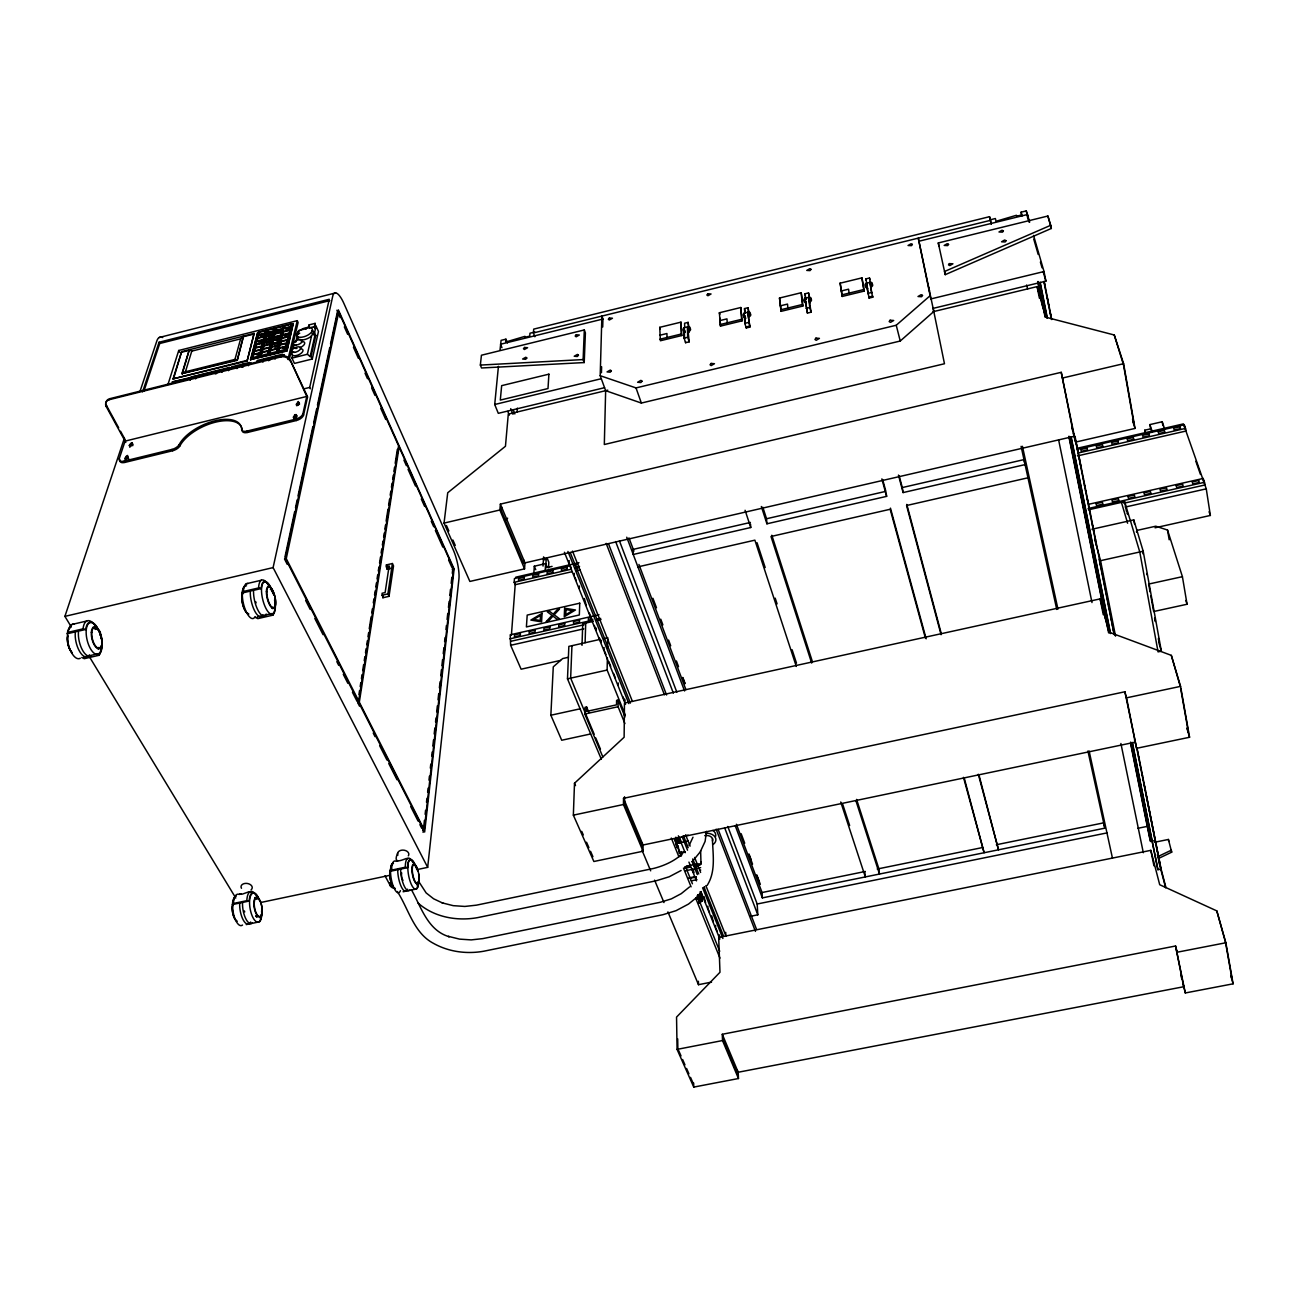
<?xml version="1.0" encoding="UTF-8"?>
<svg xmlns="http://www.w3.org/2000/svg" width="1298" height="1298" viewBox="0 0 1298 1298"><rect width="100%" height="100%" fill="white"/><g stroke="black" fill="none" stroke-linecap="round" stroke-linejoin="round"><path stroke-width="1.5" d="M642.104 842.71L642.104 846.442L624.484 804.419L624.549 796.761M624.809 699.233L624.792 701.423L622.943 696.799M1124.912 691.769L1136.577 748.313L1189.568 737.264L1180.58 686.366L1171.315 655.36L1108.979 632.158L1100.087 598.897L624.468 703.11L624.127 737.248L574.495 783.246L573.359 815.144L593.867 861.499L643.062 851.228L623.462 804.517L623.527 798.319L1124.912 691.769L1126.388 697.983M618.27 685.182L618.302 683.008M624.938 723.619L618.091 706.729L618.173 700.044L616.599 700.385L616.534 704.846L586.469 711.434L586.599 706.972L585.025 707.313L584.814 714.014L602.84 756.961M625.344 715.182L607.123 670.06L607.367 657.908M607.578 647.783L607.772 637.659L604.008 638.502M604.008 649.665L604.057 647.491M602.71 326.999L602.937 319.032L601.883 316.095L600.195 375.706L605.647 390.666L604.316 444.516L944.473 363.748L933.019 307.658M601.152 640.271L601.104 642.429L599.157 637.594M601.445 372.737L601.623 366.766M596.285 628.151L596.22 630.309L594.257 625.409M585.09 642.705L585.722 623.072M582.007 645.349L582.737 623.738L593.381 621.336M584.408 598.556L586.339 605.679M579.297 588.156L579.379 586.015M575.809 565.409L575.744 567.275L579.573 566.399M584.214 362.564L585.398 332.888L584.311 329.935L481.428 355.23L480.357 365.079L481.542 367.983L584.214 362.564L583.126 359.578L584.311 329.935M574.203 575.501L574.3 573.359M571.947 645.69L570.649 678.14L594.176 734.23M601.315 759.184L567.486 678.838L568.849 646.388L600.228 639.346M569.076 562.715L569.173 560.59M296.204 414.63L294.711 414.727L294.338 416.187A1.736 0.844 -24 0 0 293.575 417.761A1.736 0.844 -24 0 0 296.025 417.161A1.736 0.844 -24 0 0 295.944 415.798L296.204 414.63L296.853 415.993M590.59 733.97L561.71 740.249L550.855 715.23L553.273 666.847L562.618 658.589L568.378 657.291M548.519 567.745L548.827 562.229L546.977 557.751M545.192 571.055L545.614 563.624L534.305 566.22L533.835 573.651M545.841 565.425L546.263 558.091M543.035 566.074L543.586 556.907L544.803 559.892M523.775 560.006L523.516 563.592L501.32 510.649L501.628 507.112M607.756 390.163L508.281 414.143L505.457 446.269L447.729 492.753L444.046 523.094L469.876 581.439L524.554 568.865L524.976 562.878L500.379 504.111L1061.245 372.315L1075.604 442.099L1135.036 428.421L1123.614 363.683L1114.268 334.998L1045.701 317.183L1037.086 286.615L933.019 311.715M560.541 660.406L521.115 669.2L510.649 645.301L510.211 634.819L599.043 614.781M572.402 571.607L515.192 584.717L514.17 582.315L514.462 578.551L569.773 565.863M533.413 332.953L533.705 329.124L989.53 216.685L990.488 220.336L533.413 332.953L534.873 336.75M511.396 635.274L515.306 583.208M517.075 412.034L517.383 408.14M704.262 889.957L704.522 886.875M524.554 568.865L499.86 510L500.379 504.111M499.99 350.265L501.093 340.352L505.928 339.167L505.652 342.039L524.976 336.344L524.895 337.302L529.746 336.117L529.973 333.229L534.825 332.045M604.56 387.68L498.302 413.332L494.716 404.505L498.432 366.328M427.675 867.356L458.908 579.2A21.498 5.63 76.8 0 0 453.262 549.881L343.954 303.554A23.802 6.668 74.6 0 0 332.661 296.479L273.099 567.599L427.675 867.356L417.859 869.417M677.848 841.98L677.069 838.2L677.686 840.033M423.099 832.375L424.446 820.32M425.127 814.3L425.582 810.276M426.49 802.245L426.945 798.238M427.626 792.202L428.08 788.194M428.973 780.163L429.427 776.139M430.336 768.108L430.79 764.084M431.699 756.053L432.153 752.045M432.818 746.009L433.5 739.99M434.181 733.97L434.862 727.935M435.544 721.915L435.998 717.908M436.68 711.872L437.361 705.852M438.026 699.833L438.708 693.797M439.389 687.778L440.071 681.758M440.752 675.723L441.434 669.703M441.888 665.679L442.553 659.66M443.235 653.64L443.916 647.605M444.597 641.585L445.052 637.561M445.96 629.53L446.415 625.522M447.08 619.487L447.761 613.467M448.443 607.448L449.124 601.412M449.806 595.393L450.487 589.373M451.169 583.354L451.834 577.318M452.288 573.31L452.742 569.287L454.105 568.978L338.372 309.898L285.3 558.367L424.657 832.034L454.105 568.978M424.219 829.73L453.521 568.8L399.103 447.015L359.319 702.186L424.219 829.73L422.661 830.055M407.799 858.676A7.642 1.071 -9.3 0 0 406.193 858.53C399.914 860.931 392.564 864.16 398.097 852.153A5.63 3.878 4.7 0 1 402.688 850.109L404.165 850.206A5.63 3.878 4.7 0 1 408.756 854.895L408.318 855.853M706.501 831.337L705.106 841.396L700.239 851.861L692.24 861.694M389.092 566.204L385.117 592.569L382.05 593.267L382.894 597.745L389.027 596.334L387.875 593.916L392.402 563.51L386.382 564.922L387.21 569.303L390.211 568.605L389.092 566.204L386.074 566.901M389.027 596.334L393.537 565.912L392.402 563.51M382.894 597.745L383.202 595.685M387.21 569.303L386.382 564.922M130.076 444.516L130.806 445.831L132.055 442.699L129.021 445.539L131.082 445.814M132.347 445.441C133.889 442.732 130.173 444.354 132.802 445.652M359.497 706.144L357.68 702.543L358.297 698.551M358.929 694.576L359.546 690.585M360.179 686.593L360.795 682.602M361.428 678.627L362.045 674.636M362.677 670.644L363.618 664.657M364.235 660.682L364.868 656.691M365.484 652.699L366.117 648.708M366.734 644.733L367.366 640.741M367.983 636.75L368.616 632.759M369.232 628.784L371.114 616.81M371.731 612.834L372.364 608.843M373.305 602.856L373.921 598.865M374.554 594.89L375.171 590.898M375.803 586.907L376.42 582.916M377.053 578.94L377.686 574.949M378.302 570.958L378.935 566.966M379.551 562.991L380.492 557.004M381.109 553.013L381.742 549.022M382.375 545.046L382.991 541.055M383.624 537.064L384.24 533.072M384.873 529.097L385.49 525.106M386.123 521.115L387.988 509.157M388.621 505.165L389.562 499.178M390.179 495.203L390.812 491.212M391.428 487.221L392.061 483.229M392.677 479.254L393.31 475.263M393.927 471.271L394.56 467.28M395.176 463.305L397.366 449.335M352.456 692.305L357.047 701.309L358.686 700.936L398.567 445.831L338.778 312.023L337.302 312.396L330.536 343.954M284.943 557.053L294.662 511.672M295.506 507.729L297.193 499.827M298.037 495.885L312.818 426.831M313.662 422.872L316.615 409.065M317.458 405.122L329.692 347.896M358.686 700.936L286.258 558.611L338.778 312.023M119.238 458.665A6.928 3.277 -26 0 0 124.202 461.098L171.985 449.416A6.928 3.31 -25.5 0 0 179.108 444.727L180.292 442.667A34.689 16.777 -25.1 0 1 214.851 420.828A34.689 16.777 -25.1 0 1 241.428 427.691L242.223 430.79A6.912 3.375 -24.6 0 0 247.658 432.429L296.269 420.552A6.912 3.407 -24 0 0 303.57 415.084L302.921 413.721L306.766 396.442L125.079 441.125L119.238 458.665L119.968 459.995A6.928 3.277 -26 0 0 124.916 462.413L172.683 450.747A6.912 3.31 -25.5 0 0 179.822 446.058L181.006 443.997A34.673 16.793 -25.1 0 1 215.533 422.158A34.673 16.793 -25.1 0 1 242.109 429.038M303.57 415.084L307.61 396.847L290.2 359.935A7.009 5.663 15.1 0 0 281.147 355.977L109.892 398.664A7.042 5.419 18.3 0 0 105.933 402.721M310.336 388.767L309.703 387.421L329.238 299.286L159.054 342.25L142.602 391.834M292.618 355.263L291.936 358.118L294.435 363.424L312.299 358.994L318.464 331.477L316.063 326.187L310.206 327.664M312.299 358.994L311.066 356.333L315.771 335.436L314.57 332.791L316.063 326.187M298.816 403.078L298.41 401.553L297.226 403.467A1.72 0.844 -23.8 0 0 296.479 405.008A1.72 0.844 -23.8 0 0 298.913 404.424A1.72 0.844 -23.8 0 0 298.816 403.078L299.465 404.424M291.936 358.118L307.366 354.273L310.141 356.561L314.862 335.663L312.12 333.391L314.57 332.791M307.366 354.273L311.536 336.02M309.119 324.873L309.281 328.086L309.119 324.873L315.138 323.364L314.23 327.323L316.339 326.788M314.83 328.637L315.138 323.364M293.997 418.589A1.736 0.86 -24 0 1 294.987 417.55L296.609 415.571M296.885 405.836A1.72 0.844 -23.8 0 1 297.875 404.814L299.059 402.899M307.399 397.805L290.2 359.935M295.733 342.201L298.491 330.601L306.296 328.637M287.929 359.497L297.274 320.671L178.735 350.476L167.961 384.533M289.276 359.416L298.118 322.504L297.274 320.671M285.641 346.777L285.592 350.866L285.641 346.777L278.421 348.578L278.356 352.667M282.786 348.432L286.404 347.539L286.452 343.467L279.248 345.268L279.184 349.34L279.248 345.268M287.264 340.157L287.215 344.23L287.264 340.157L280.06 341.958L279.995 346.031M288.059 336.88L288.01 340.936L288.059 336.88L280.887 338.681L280.822 342.721M288.854 333.618L288.805 337.642L288.854 333.618L281.698 335.403L281.634 339.443M289.649 330.357L289.6 334.381L289.649 330.357L282.51 332.158L282.445 336.182M290.444 327.128L290.395 331.136L290.444 327.128L283.305 328.913L283.256 332.921M290.574 326.577L291.239 323.9L284.116 325.684L283.451 328.378L290.574 326.577L291.19 327.891L285.836 329.238M286.404 347.539L286.452 343.467M291.19 327.891L291.239 323.9M293.153 323.786L286.907 351.06L293.153 323.786L257.637 332.71L250.498 359.546L285.008 351.531M125.792 442.423L106.225 406.566A7.058 5.435 18.2 0 1 109.551 399.622L280.92 356.918L281.147 355.977M275.079 359.075L275.89 355.863L270.373 357.226L269.562 360.455M274.965 347.28L278.567 346.388L278.616 342.315L271.428 344.116L271.363 348.188L271.428 344.116M273.992 344.441L279.378 343.094L279.443 339.038L272.272 340.839L272.191 344.879M276.62 340.709L280.206 339.8L280.254 335.76L273.099 337.561L273.034 341.601M281.017 336.539L281.082 332.515L273.927 334.3L273.245 337.026L273.862 338.324L281.017 336.539L281.082 332.515M282.639 330.033L282.688 326.041L275.582 327.826L274.9 330.519L275.517 331.834L282.639 330.033L282.688 326.041M276.977 348.935L276.896 353.024L276.977 348.935L269.757 350.736L269.676 354.841M277.804 345.625L277.74 349.697L277.804 345.625L270.601 347.426L270.519 351.498M278.567 346.388L278.616 342.315M279.378 343.094L279.443 339.038M280.206 339.8L280.254 335.76M281.877 329.27L281.828 333.278L281.877 329.27L274.754 331.055L274.689 335.062M266.236 343.305L271.607 341.958L271.671 337.918L264.532 339.719L264.435 343.743M272.434 338.681L272.499 334.657L265.376 336.458L264.662 339.167L265.295 340.482L272.434 338.681L272.499 334.657M267.923 336.766L273.261 335.436L273.326 331.412L266.22 333.213L266.139 337.22L266.22 333.213M274.089 332.191L274.154 328.183L267.063 329.968L266.35 332.661L266.982 333.975L274.089 332.191L274.154 328.183M273.862 338.324L273.927 334.3M268.459 360.73L269.27 357.502L263.77 358.881L262.926 362.11M268.313 351.109L268.232 355.198L268.313 351.109L261.093 352.91L261.012 356.999L261.093 352.91M269.157 347.783L269.075 351.855L269.157 347.783L261.953 349.584L261.872 353.656M270 344.489L269.919 348.545L270 344.489L262.813 346.274L262.731 350.346M270.844 341.196L270.763 345.252L270.844 341.196L263.672 342.98L263.591 347.037L263.672 342.98M271.607 341.958L271.671 337.918M273.261 335.436L273.326 331.412M698.989 902.937L698.989 901.153M256.826 354.922L260.427 354.029L260.525 349.941L253.337 351.742L253.24 355.814M258.513 342.169L263.867 340.839L264.565 338.113L263.948 336.815L256.826 338.6L256.095 341.309L263.234 339.524L263.948 336.815M260.233 335.663L265.555 334.332L265.636 330.325L258.545 332.11L258.448 336.117M259.649 353.267L259.568 357.356L259.649 353.267L252.445 355.068L252.347 359.157M260.427 354.029L260.525 349.941M261.385 346.631L261.287 350.703L261.385 346.631L254.213 348.432L254.116 352.504M262.245 343.353L262.147 347.393L262.245 343.353L255.089 345.138L254.992 349.194M263.088 340.076L263.007 344.1L263.088 340.076L255.949 341.861L255.868 345.901M264.711 337.577L264.792 333.57L257.685 335.355L257.588 339.362M265.555 334.332L265.636 330.325M248.356 365.744L249.216 362.499L244.04 363.797L243.164 367.026M250.757 360.065L257.637 332.71M247.123 360.974L254.116 333.44L181.623 351.661L173.056 378.87L247.123 360.974L254.116 333.44M242.126 367.285L243.002 364.057L237.81 365.355L236.934 368.583M243.505 336.101L237.242 360.341L181.947 373.548L189.313 349.73L191.78 351.125L240.633 338.859L243.505 336.101L237.242 360.341M234.954 359.416L236.982 359.806L181.947 373.548L185.419 371.78L234.954 359.416L240.633 338.859M228.497 370.693L229.405 367.448L223.937 368.81M221.926 372.331L222.834 369.086L217.366 370.449L216.442 373.694M215.338 373.97L216.263 370.725L210.795 372.088L211.46 373.386M195.641 378.87L196.615 375.625L191.163 376.988L190.173 380.233M100.108 634.949L100.449 633.813A6.36 4.543 13.8 0 0 97.772 629.335M185.419 371.78L191.78 351.125M182.207 374.067L189.313 349.73M173.332 379.389L181.623 351.661M125.841 457.415L127.61 455.436L127.399 457.042A1.736 0.827 -26 0 1 127.334 458.421A1.736 0.827 -26 0 1 124.933 459.005A1.736 0.827 -26 0 1 125.841 457.415L126.555 458.746A1.736 0.827 -26 0 0 125.549 460.222M126.555 458.746L127.918 456.782M143.916 391.217L159.719 343.516L159.054 342.25M71.195 626.739L64.9 616.372L124.3 438.448M140.265 390.617L156.863 340.871A23.51 8.518 73.6 0 1 162.672 337.545M106.225 406.566L106.566 405.625A7.042 5.419 18.3 0 1 106.014 404.165M109.551 399.622L109.892 398.664M700.417 902.467L699.233 901.818L700.417 902.467L701.829 898.476L700.109 891.726M699.444 902.678L700.612 899.384M700.044 894.046L700.871 898.102L699.963 894.16M700.222 896.723L700.677 895.425M698.957 894.582L699.995 897.178M396.734 860.59L396.766 860.525A7.642 1.071 -9.3 0 0 397.788 860.98M707.118 885.463C716.172 871.412 712.732 854.262 712.456 838.638M699.233 901.818L698.551 894.857M689.108 845.452L693.002 837.194M81.774 657.502L84.289 658.686L98.989 655.295L100.141 653.251A16.906 7.334 76.3 0 0 101.974 643.678M255.317 617.41L257.831 618.627L272.888 615.155L274.138 613.062A17.117 5.987 76.5 0 0 274.689 599.303M101.504 639.476A16.906 7.334 76.3 0 0 93.132 622.878A16.906 7.334 76.3 0 0 85.798 629.433L67.285 633.749L68.226 632.304A18.756 8.275 76.3 0 1 74.246 624.111M273.7 594.987A17.117 5.987 76.5 0 0 266.171 581.715A17.117 5.987 76.5 0 0 261.287 588.546L242.288 592.975L243.391 591.482A18.983 6.782 76.5 0 1 248.048 583.532M259.113 899.303A15.219 5.825 80.1 0 0 249.184 901.039L232.439 904.576L233.413 903.489A16.89 6.571 80.1 0 1 239.367 894.484M416.869 869.838A15.398 4.738 79.4 0 0 410.914 859.422A15.398 4.738 79.4 0 0 407.637 867.632L390.503 871.25L391.607 870.114A17.069 5.387 79.4 0 1 396.15 861.337M605.647 390.666L641.358 403.061L900.244 341.017L933.797 311.52L918.27 238.118L930.796 298.946L1044.014 271.542L1045.912 281.147L933.051 308.389M600.195 375.706L636.02 387.924L896.237 325.246L930.033 295.782M699.07 901.299L699.233 902.142L702.121 900.974L700.693 892.489M504.533 520.741L507.648 518.162M699.119 895.442L688.524 904.057L676.047 910.677L662.954 914.701L483.846 951.207C466.777 954.273 448.735 951.905 433.532 943.386C413.721 933.019 408.659 909.022 397.334 891.515M689.611 886.875L681.207 893.673L671.358 898.881L660.39 902.256L482.807 938.616L471.174 939.898L459.524 939.119L448.41 936.361L449.27 936.75C427.659 930.536 421.201 906.994 411.352 889.633M305.89 329.011L308.681 326.772M682.764 853.208C675.057 861.093 663.424 865.977 653.592 868.443L476.447 905.16L464.846 906.442L453.213 905.663L442.115 902.856L442.959 903.197L433.629 898.8L426.15 892.927L419.076 882.04M681.109 870.487L669.2 876.767L656.139 880.79L477.469 917.654C456.831 921.353 433.954 917.183 417.988 902.97M1158.66 856.226L1171.299 850.206L1171.672 852.186L1159.049 858.205M1050.715 225.284L944.506 271.509L945.236 274.657L1051.331 228.464L1050.715 225.284L1047.892 216.02L938.276 242.953L945.236 274.657M697.675 899.254L697.594 896.577M159.216 337.496L335.63 292.91M159.719 343.516L329.822 300.601M181.882 352.18L189.573 350.233M243.764 336.62L254.376 333.959M257.831 334.803L264.938 333.018M266.35 332.661L273.472 330.876M274.9 330.519L282.023 328.735M256.972 338.048L264.094 336.263M265.506 335.906L272.645 334.121M274.073 333.764L281.212 331.964M282.639 331.607L289.779 329.822M264.662 339.167L271.817 337.383M273.245 337.026L280.4 335.225M281.828 334.868L289 333.067M284.23 335.728L287.815 334.835M255.235 344.587L262.391 342.802M263.818 342.445L270.974 340.644M272.418 340.287L279.573 338.486M281.017 338.129L288.188 336.328M296.755 333.959L299.724 333.213L296.593 334.657M254.359 347.88L261.531 346.095M262.959 345.722L270.13 343.938M271.574 343.581L278.762 341.78M280.206 341.423L287.393 339.622M314.862 335.663L315.771 335.436M253.483 351.19L260.671 349.389M262.099 349.032L269.303 347.231M270.73 346.874L277.934 345.073M279.378 344.716L286.582 342.915M252.591 354.5L259.795 352.715M261.239 352.342L268.443 350.541M269.887 350.184L277.107 348.383M278.551 348.026L285.787 346.225M251.715 357.842L258.935 356.041M260.379 355.684L267.599 353.883M269.043 353.51L276.279 351.709M277.723 351.352L284.976 349.535M173.056 378.87L246.863 360.455M250.498 359.546L286.663 350.525M197.702 375.349L203.153 373.986L203.818 375.3M191.536 377.75L172.066 382.018L251.066 362.921M310.141 356.561L311.066 356.333M303.813 388.881L309.703 387.421M1021.883 216.166L1021.088 212.191L1026.28 210.909L1029.687 222.12M602.937 319.032L500.574 344.23L501.953 347.702M919 241.217L1027.481 214.511L1028.99 222.039M659.725 327.339L680.979 322.147L681.791 335.533L660.39 340.757L659.725 327.339L660.228 328.848M719.368 312.753L740.785 307.512L742.083 320.849L720.487 326.106L719.368 312.753L719.855 314.262M779.514 298.037L801.109 292.748L801.547 294.289L802.878 306.036L781.104 311.342L779.514 298.037L781.104 311.342M840.147 283.191L861.937 277.869L864.176 291.093L842.224 296.447L840.147 283.191L842.224 296.447M688.135 322.375L688.767 328.102L688.135 322.375L684.581 323.234L684.695 327.453A3.699 1.931 -18.3 0 0 684.809 330.893L683.803 327.859L687.388 326.982L688.865 331.542L688.897 332.531L687.908 329.497L689.206 341.828L685.604 342.704L684.095 338.129L683.803 327.859M745.052 316.193A3.716 1.947 -17.4 0 1 744.809 312.769L744.517 308.583L748.086 307.707L748.865 313.418L748.086 307.707M805.928 302.353L806.366 303.894L805.815 301.363A3.748 1.947 -16.4 0 1 805.425 297.972L804.938 293.802L808.557 292.926L809.319 297.242M866.723 283.224L865.88 278.908L869.514 278.015L869.92 279.573M241.558 429.46A6.912 3.359 -24.6 0 0 246.993 431.082L295.62 419.189A6.912 3.407 -24 0 0 302.921 413.721M747.729 312.25L744.111 313.126L744.841 323.348L746.253 327.956L749.887 327.064L747.729 312.25L749.887 327.064M810.893 299.027A3.748 1.947 -16.4 0 1 809.887 302.028L810.001 303.002L808.573 297.388L804.938 298.28L807.421 313.078L811.088 312.185L809.125 299.919M869.108 298.086L868.946 297.096L872.629 296.187L872.791 297.177L869.108 298.086L866.269 283.305L869.936 282.396L871.818 293.056M659.822 335.257L666.945 333.521L667.01 337.512M719.79 320.622L726.961 318.87L727.205 322.829M780.276 305.857L787.497 304.089L787.902 308.032M841.25 290.963L848.551 289.194L849.119 293.105M659.871 339.249L681.288 334.024L680.979 322.147M720.017 324.581L741.612 319.324L740.785 307.512M780.65 309.8L802.44 304.478L801.109 292.748M841.802 294.889L863.77 289.535L861.937 277.869M684.095 338.129L687.697 337.253L687.388 326.982M744.841 323.348L748.475 322.456M806.107 308.421L809.774 307.529L808.573 297.388M867.891 293.38L871.575 292.488L869.936 282.396M749.806 326.074L746.188 326.95L746.253 327.956M494.716 404.505L601.282 378.708M286.258 558.611L284.522 559.016L287.28 564.419M444.046 523.094L499.86 510M1062.835 377.945L1123.614 363.683M64.9 616.372L273.099 567.599M72.104 624.435L86.836 620.996M246.279 583.759L261.401 580.222M68.226 632.304L83.04 628.849A18.772 8.145 76.3 0 1 97.22 629.4M243.391 591.482L258.594 587.945A19.016 6.652 76.5 0 1 269.108 586.485M452.158 569.108L453.521 568.8M83.607 657.08L100.141 653.251M257.199 616.972L272.256 613.5M381.742 595.328L387.875 593.916M524.976 562.878L1073.998 436.355L1075.604 442.099M1150.563 428.421L1149.898 424.592L1162.213 421.753L1164.614 428.859M546.426 567.697L552.088 566.399M1145.388 433.824L1144.755 430.206L1150.904 428.794L1152.072 432.348M750.406 522.445L633.262 549.346L633.229 554.473L750.747 527.523L750.52 524.132M886.128 493.013L886.631 496.355L766.923 523.808L766.534 518.746L885.869 491.342L882.672 479.595M903.116 492.575L902.305 487.561L1023.895 459.638L1025.095 464.603L903.116 492.575L898.443 475.068M515.76 577.188L578.957 562.683M1076.74 448.394L1183.419 423.894L1206.264 488.843L1210.369 515.452L1155.058 527.799M573.732 564.955L577.691 564.046M1077.567 449.303L1184.247 424.819L1185.512 428.405L1185.934 431.05L1077.437 455.906M514.17 582.315L571.428 569.189M575.387 568.281L579.33 567.388M1078.881 452.84L1185.512 428.405M576.344 570.698L580.287 569.79M637.902 566.885L754.884 540.163L796.307 666.442M1027.984 477.794L906.572 505.522L941.066 634.706M1088.633 504.289L1203.149 478.459L1204.495 482.288L1204.901 484.981L1123.841 503.235M591.401 617.491L588.432 618.156L588.367 620.168L592.829 619.162M509.903 638.843L592.78 620.168M596.723 619.276L600.666 618.383M1088.065 508.54L1204.495 482.288M597.194 620.476L601.023 619.617M1088.47 509.806L1124.652 501.661L1130.315 520.612M510.958 641.261L584.1 624.776M510.649 645.301L583.776 628.849M1125.236 507.064L1206.264 488.843M1091.943 529.243L1133.771 519.881L1143.197 551.228L1161.353 651.158L1158.059 651.872L1139.774 551.975L1130.412 520.628M357.68 702.543L359.319 702.186M1136.74 530.46L1155.772 526.209L1167.519 530.038L1182.413 576.669L1187.053 604.251L1153.662 611.52L1150.807 595.831M567.486 678.838L607.123 670.06M1094.977 540.341L1100.542 560.671L1143.197 551.228M550.855 715.23L579.995 708.838M1182.413 576.669L1148.665 584.068L1150.093 591.904M584.814 714.014L618.091 706.729M676.193 840.877L676.907 842.175M573.359 815.144L623.462 804.517M1180.58 686.366L1126.534 697.837L1136.577 748.313M233.413 903.489L246.815 900.666A16.906 6.474 80.1 0 1 256.241 895.49M391.607 870.114L405.317 867.226A17.085 5.273 79.4 0 1 412.861 862.424M260.655 902.516L390.341 875.209M246.263 924.582L259.551 921.807L260.638 920.087A15.219 5.825 80.1 0 0 261.677 910.498M403.11 891.758L416.707 888.919L417.875 887.167A15.398 4.738 79.4 0 0 418.54 881.326M682.521 836.301L688.118 835.133M643.062 851.228L643.062 844.998L1134.955 742.213M675.755 837.242L676.875 842.759L677.881 842.921M688.135 840.909L676.988 843.229M676.047 838.184L677.28 846.247L678.367 846.247M676.501 847.513L677.41 847.318M684.841 851.829L679.243 852.997L678.189 846.069M679.422 853.175L685.036 852.007M686.334 866.155L697.61 863.819M684.663 866.918L690.309 865.75M695.939 864.582L699.687 863.819M684.727 867.875L690.341 866.723M695.939 865.555L699.687 864.793M684.938 868.248L690.552 867.096M694.284 866.318L699.898 865.166M685.636 870.731L700.644 867.632M699.8 870.277L700.725 870.098M688.621 877.967L694.284 876.799M690.731 878.146L696.409 876.977M691.299 880.823L696.977 879.655M699.898 893.397L700.855 893.202M697.188 895.977L698.032 895.052M701.829 898.476L702.753 898.281L701.034 891.531M701.975 901.25L701.017 901.461L701.18 900.195M736.42 824.262L762.056 892.521L865.312 871.461M877.221 869.027L982.456 847.562M996.361 844.738L1103.592 822.867L1104.841 828.156L762.364 897.891L735.252 825.755M727.772 826.469L757.188 904.008L1107.291 832.845M1137.94 828.27L1147.821 826.274M750.812 916.242L757.805 914.83L757.188 904.008M1130.672 743.9L1149.444 837.129L1150.547 841.412L1153.695 840.78M1154.506 842.272L1168.411 839.465L1171.672 852.186M1225.847 942.754L1216.81 910.904L1159.714 884.733L1150.823 850.352L718.686 937.432L719.984 972.267L676.55 1017.097L677.069 1049.384L693.749 1087.091L738.465 1078.524L738.189 1072.245L722.288 1034.279L1175.566 945.999L1177.189 952.213L1225.847 942.754L1233.1 983.819L1185.301 992.97L1183.289 984.744M1132.116 742.391L1157.897 869.709L1161.093 869.076L1137.016 747.956M667.918 911.894L698.486 984.695L711.547 982.099M677.069 1049.384L722.515 1040.558L738.465 1078.524M738.189 1072.245L1183.695 986.74L1175.566 945.999M480.357 365.079L583.126 359.578M246.815 900.666L249.184 901.039M405.317 867.226L407.637 867.632M83.04 628.849L85.798 629.433M258.594 587.945L261.287 588.546M131.633 444.127L129.8 447.291M251.179 892.164L251.049 892.018A7.658 1.022 -8.8 0 0 248.859 891.807L242.353 894.127L239.643 893.77A7.658 1.022 -8.8 0 0 240.957 894.144M89.01 656.107L235.765 898.021M1143.067 553.938L1142.97 552.705M1146.832 574.673L1146.751 573.505M124.202 461.098L124.916 462.413M127.399 457.042L128.129 458.356A1.736 0.827 -26 0 1 128.632 459.021M126.231 456.231L126.944 457.561M106.566 405.625L118.67 427.805M120.536 431.228L125.192 439.762M132.023 442.959L132.737 444.273M130.465 443.348L131.179 444.662M385.003 875.809L390.601 886.258M171.985 449.416L172.683 450.747M179.108 444.727L179.822 446.058M178.735 350.476L179.659 352.277M305.63 600.439L310.222 609.443M314.814 618.448L323.072 634.673M336.847 661.688L338.681 665.29M343.272 674.295L347.864 683.3M373.24 733.078L375.057 736.664M379.633 745.652L386.966 760.011M388.8 763.613L397.026 779.774M410.768 806.707L418.086 821.082M419.919 824.668L421.736 828.27M196.615 375.625L197.264 376.923M204.906 375.025L204.24 373.727L209.708 372.364L210.373 373.662M246.993 431.082L247.658 432.429M216.263 370.725L216.928 372.023M232.245 368.21L231.596 366.896L236.771 365.614L237.42 366.912M229.405 367.448L230.054 368.762M237.81 365.355L238.459 366.669M244.04 363.797L244.673 365.111M243.002 364.057L243.635 365.371M249.216 362.499L249.865 363.813M253.337 351.742L253.97 353.056M257.799 361.85L257.166 360.519L262.667 359.157L263.299 360.471M256.858 361.477L284.392 354.614M252.445 355.068L253.094 356.366M255.089 345.138L255.722 346.452M254.213 348.432L254.846 349.746M294.597 415.019L295.246 416.382M294.338 416.187L294.987 417.55M256.826 338.6L257.442 339.898M261.953 349.584L262.585 350.898M295.62 419.189L296.269 420.552M255.949 341.861L256.582 343.159M263.77 358.881L264.403 360.195M264.532 339.719L265.149 341.017M269.757 350.736L270.373 352.05M263.234 339.524L263.867 340.839M258.545 332.11L259.162 333.408M269.27 357.502L269.903 358.832M262.813 346.274L263.445 347.588M295.944 415.798L296.593 417.161M277.61 356.901L276.993 355.587L282.51 354.208L283.126 355.522M275.89 355.863L276.523 357.177M264.792 333.57L265.409 334.868M297.485 402.315L298.134 403.678M270.601 347.426L271.217 348.74M297.226 403.467L297.875 404.814M278.421 348.578L279.038 349.892M267.063 329.968L267.68 331.282M272.272 340.839L272.888 342.153M280.887 338.681L281.504 339.995M275.582 327.826L276.198 329.14M274.754 331.055L275.371 332.369M280.06 341.958L280.676 343.272M282.51 332.158L283.126 333.456M281.698 335.403L282.315 336.717M284.116 325.684L284.733 326.999M336.896 310.254L340.206 317.669M344.343 326.918L347.653 334.316M353.445 347.264L358.41 358.362M365.03 373.175L367.512 378.724M371.65 387.972L374.96 395.371M380.752 408.318L385.717 419.416M403.921 460.125L406.404 465.674M408.059 469.373L415.506 486.036M421.298 498.984L424.608 506.382M431.228 521.179L433.71 526.728M435.365 530.428L442.813 547.091M448.605 560.038L451.915 567.437M446.447 525.512L448.848 530.947M452.856 539.984L455.257 545.42M581.699 831.337L583.305 834.955M586.518 842.207L588.919 847.659M590.525 851.277L592.926 856.712M678.659 1050.569L681.028 1055.923M682.602 1059.509L684.971 1064.863M686.561 1068.432L688.93 1073.787M690.504 1077.356L692.872 1082.71M574.495 783.246L575.517 785.598M595.75 737.962L600.455 749.173M642.039 850.287L650.671 870.828M654.581 880.158L663.992 902.564M586.599 706.972L588.935 712.57M623.527 798.319L643.062 844.998M534.305 566.22L535.766 569.708M545.614 563.624L547.058 567.112M618.173 700.044L625.003 716.918M674.246 838.784L681.077 855.658M685.62 866.918L692.434 883.792M697.74 896.918L719.725 951.288M671.309 838.054L678.919 856.826M683.478 868.086L691.088 886.842M695.647 898.102L719.968 958.135M569.757 564.419L571.136 567.843M574.884 577.188L576.247 580.579M589.324 613.11L591.304 618.043M604.641 651.255L605.923 654.452M608.811 661.607L610.709 666.361M613.565 673.451L615.447 678.156M679.892 838.573L681.547 842.694M692.126 869.027L693.732 873.035L693.667 870.812M705.609 902.597L703.97 896.48M708.465 909.703L709.503 912.283M713.365 921.888L711.742 915.836M716.172 928.881L717.177 931.412M507.794 411.417L509.303 415.182M564.403 552.267L625.522 704.376M678.351 835.815L685.149 852.721M688.93 862.115L696.474 880.888M701.001 892.148L719.871 939.103M677.491 841.85L676.972 840.179M513.343 410.2L514.852 413.965M570.39 552.899L630.422 703.094M683.705 836.399L688.2 847.675M692.71 858.935L698.713 873.96M703.97 887.102L723.473 935.907M510.731 408.659L513.002 414.289M567.924 551.439L628.849 703.63M682.277 837.032L687.534 850.19M692.045 861.45L697.318 874.609M702.591 887.767L722.905 938.486M572.499 551.098L632.434 701.439M685.62 834.874L690.114 846.15M694.608 857.426L700.612 872.451M705.852 885.609L726.085 936.345M505.928 339.167L507.404 342.932M606.166 543.375L664.414 694.787M716.123 829.179L755.436 931.38M608.486 543.716L666.572 694.998M718.102 829.276L756.588 929.498M615.641 541.574L673.37 693.148M724.609 827.67L757.805 914.83M619.454 540.909L676.842 692.207M652.91 598.281L656.48 607.772M660.747 619.162L662.872 624.857M668.567 640.044L670.709 645.755M676.404 660.942L678.529 666.637M682.797 678.027L684.938 683.721M741.158 833.722L744.711 843.213M748.978 854.603L752.548 864.095M756.815 875.501L758.941 881.196M628.962 537.891L633.943 551.163M638.924 564.452L685.896 689.611M626.756 537.226L684.565 690.99M682.797 677.41L684.922 683.105M748.946 853.97L751.088 859.665M756.766 874.852L760.336 884.344M636.02 387.924L641.358 403.061M1195.847 461.293L1200.455 474.419M1209.055 511.72L1210.369 515.452M1149.898 424.592L1152.251 431.682M681.288 334.024L681.791 335.533M745.084 510.276L750.747 527.523M840.747 801.986L865.328 876.929L864.728 871.591M687.697 337.253L689.206 341.828M684.825 331.882L684.338 330.373L684.565 338.648M757.042 542.726L765.187 567.567M775.198 598.151L777.08 603.894M792.105 649.763L796.485 663.148M842.726 804.371L849.638 825.496M1144.755 430.206L1145.923 433.759M762.835 507.226L766.534 518.746M771.823 535.247L812.418 661.704M856.599 799.406L878.843 868.703L879.476 874.041L855.966 800.866M761.358 506.512L766.923 523.808M811.672 663.067L770.996 536.496L890.168 509.27L925.409 638.129M1132.521 419.124L1133.754 422.97L1123.468 364.738L1114.268 334.998M1132.7 421.104L1135.036 428.421M1185.869 600.503L1187.053 604.251M699.557 897.794L699.216 894.273L700.06 897.599M677.394 841.542L676.907 839.676M681.061 856.08L680.525 854.749L680.363 856.258M741.612 319.324L742.083 320.849M1051.331 228.464L1047.892 216.02M744.517 308.583L745.182 312.899M1180.32 686.545L1171.315 655.36M1121.44 502.375L1127.621 523.24M1187.281 728.486L1188.416 732.332L1180.677 688.54M1186.859 728.081L1189.568 737.264M1158.595 641.764L1161.353 651.158M1033.549 235.425L1044.014 271.542M1033.776 239.173L1038.189 254.44M1040.396 262.066L1042.051 267.794M1043.154 271.607L1045.912 281.147M1044.095 282.201L1044.663 284.132M1047.178 297.696L1047.746 299.643M1048.411 303.846L1048.962 305.809M1050.228 313.013L1050.796 314.992M1021.088 212.191L1021.867 214.916L1016.675 216.198L1016.415 215.29L996.085 221.277L995.355 218.535L990.196 219.8L991.153 223.451M802.44 304.478L802.878 306.036M804.938 293.802L805.377 295.344M805.425 297.972L805.863 299.514A3.748 1.947 -16.4 0 0 806.253 302.905M1061.894 375.576L1062.851 378.967M1231.007 975.625L1232.045 979.309L1225.523 942.364L1216.81 910.904M1230.991 976.307L1233.1 983.819M808.557 292.926L809.481 298.621M809.774 307.529L811.088 312.185M1071.759 427.415L1072.846 431.277M1073.381 433.224L1074.338 436.663M1076.302 443.997L1076.869 446.041M1077.405 449.53L1077.973 451.59M1079.044 457.805L1079.611 459.865M1080.131 463.305L1080.715 465.365M1081.769 471.482L1082.337 473.559M1082.857 476.918L1083.424 478.994M1084.463 485.03L1085.031 487.107M1085.534 490.417L1086.101 492.494M1087.14 498.432L1087.708 500.525M1089.768 511.72L1090.352 513.797M1026.588 285.041L1027.643 288.902M1092.397 524.863L1092.965 526.956M1093.435 530.087L1094.003 532.18M1094.977 537.875L1095.561 539.968M881.861 478.897L886.631 496.355M963.489 777.356L984.111 852.737L964.187 777.875M1100.087 563.527L1100.655 565.636M890.46 508.135L926.172 638.811M1108.541 606.02L1109.125 608.145M1110.974 618.254L1111.559 620.379M1112.418 625.539L1113.003 627.664M1113.392 630.374L1113.96 632.499M899.19 475.912L902.305 487.561M906.799 504.403L941.228 633.456M978.935 774.792L998.503 849.817L978.319 774.257M1134.468 739.73L1135.442 743.397M1137.616 752.11L1138.2 754.3M1138.492 756.491L1139.06 758.665M1139.79 763.013L1140.358 765.187M1140.65 767.329L1141.218 769.519M1141.932 773.803L1142.516 775.977M1142.792 778.086L1143.36 780.276M1144.057 784.495L1144.641 786.685M1144.901 788.746L1145.485 790.936M1146.166 795.09L1146.751 797.28M1147.01 799.308L1147.594 801.499M1148.259 805.604L1148.844 807.794M1149.087 809.774L1149.671 811.98M1150.336 816.02L1150.92 818.211M1151.164 820.158L1151.732 822.348M1152.397 826.339L1152.965 828.546M1153.208 830.444L1153.792 832.651M1154.425 836.577L1155.009 838.784M1155.236 840.65L1155.82 842.84M1156.453 846.718L1157.021 848.924M1157.248 850.758L1157.832 852.964M1158.449 856.777L1159.033 858.984M1159.244 860.785L1159.828 862.992M1157.362 854.782L1165.928 887.54M1158.546 860.72L1165.604 887.718M863.77 289.535L864.176 291.093M871.575 292.488L872.791 297.177M865.88 278.908L866.285 280.465M866.269 283.305L867.648 288.951L867.486 287.978A3.764 1.963 -15.4 0 1 866.95 284.603M1175.988 948.075L1185.301 992.97M1180.823 975.155L1181.813 978.984M896.237 325.246L900.244 341.017M699.395 897.405L698.973 895.377M677.897 839.984C680.428 846.718 676.793 831.223 677.864 841.769M1136.545 532.148L1136.529 531.288M1155.35 621.482L1154.62 618.156L1155.415 621.125M1127.102 512.467L1127.702 514.495L1127.427 513.018M1158.4 638.291L1159.13 641.585L1158.481 639.33M938.276 242.953L939.006 246.068M1022.435 446.317L1057.951 609.135M1089.119 750.974L1112.451 858.14M1021.088 446.334L1056.75 609.443M1087.919 751.007L1104.841 828.156M989.53 216.685L991.315 224.294M1058.6 439.779L1091.991 602.564M1120.904 743.511L1143.311 852.705M928.719 287.15L929.498 291.012M697.61 895.052L698.713 900.423M678.708 837.226L679.892 843.083M676.777 837.502L677.816 842.564M676.826 842.256L676.436 840.293L676.972 841.623M1037.686 281.682L1042.878 307.48M1068.822 436.42L1105.539 618.919M1037.086 286.615L1039.438 298.297M1100.087 598.897L1103.3 614.781M1150.823 850.352L1153.938 865.798M1027.335 214.543L1028.113 218.518M1026.28 210.909L1027.854 218.843M1040.217 282.347L1047.372 318.059M1071.223 437.118L1110.585 633.57M1132.456 742.716L1157.897 869.709M1039.909 282.429L1047.064 318.124M1070.915 437.069L1110.261 633.343M1037.962 281.488L1045.15 317.231M1069.098 436.355L1108.622 632.921M1130.59 742.131L1150.547 841.412M1100.542 560.671L1115.534 636.15M1044.192 281.39L1051.705 319.551M1075.004 436.242L1114.495 634.787M1044.257 283.467L1051.364 319.162M1075.458 440.168L1096.372 545.306M1099.146 559.178L1114.155 634.56M1136.659 747.632L1159.552 862.683M1061.245 372.315L1073.998 436.355M1168.411 839.465L1168.784 841.445M1124.652 501.661L1126.453 511.347M1167.519 530.038L1169.19 539.79M1162.213 421.753L1162.846 425.598M869.514 278.015L870.601 283.71L870.195 282.153A3.764 1.963 -15.4 0 1 872.305 283.386A3.764 1.963 -15.4 0 1 870.747 285.528M866.837 285.836L868.135 293.965M1184.247 424.819L1184.668 427.464M1203.149 478.459L1203.554 481.136M698.162 895.782L698.941 900.796M681.044 851.504L681.628 855.333M678.189 838.865L678.773 842.645M675.138 838.557L676.226 845.728M805.539 296.739L805.863 299.514M807.421 313.078L805.669 302.434M699.005 896.853L699.103 897.81M745.247 323.883L744.663 315.657L745.587 318.708L745.523 317.718A3.716 1.947 -17.4 0 1 744.014 315.349M762.056 892.521L762.364 897.891M720.066 318.205L720.487 326.106M737.394 1070.379L737.572 1074.144L723.246 1039.974L723.1 1036.21M725.696 932.321L725.858 936.345M719.384 934.868L719.465 937.091M722.288 1034.279L722.515 1040.558M715.571 925.393L715.652 927.616M707.881 906.199L707.945 908.422M685.571 341.682L685.604 342.704M700.628 850.79L701.017 864.273L701.001 862.034M696.069 876.783L696.134 879.006M698.389 981.272L698.486 984.695M693.667 1083.051L693.749 1087.091M677.702 1038.871L677.864 1048.784M393.7 888.254A10.157 6.636 -29.3 0 1 389.806 882.835M705.512 833.251A9.524 6.668 -2 0 1 715.003 836.885A9.524 6.668 -2 0 1 713.137 844.479M712.959 830.493A9.508 6.668 -2 0 1 715.425 836.885M704.749 835.669A6.279 4.397 -2 0 1 710.817 836.691A6.279 4.397 -2 0 1 712.456 840.909M397.951 855.122A5.63 3.878 4.7 0 1 397.675 853.111M270.292 589.162A6.328 4.738 10.8 0 1 271.444 590.152M272.272 591.304A6.328 4.738 10.8 0 1 272.694 592.537M251.098 889.779A5.614 3.748 7.5 0 0 251.812 888.968L252.185 888.043A5.614 3.748 7.5 0 0 250.011 884.409L248.745 883.824A5.614 3.748 7.5 0 0 243.197 883.954L242.174 884.571A5.614 3.748 7.5 0 0 241.493 888.27M301.298 341.536A5.922 2.774 -23.3 0 1 304.657 343.597A5.922 2.774 -23.3 0 1 299.854 347.686M296.999 348.399A5.922 2.774 -23.3 0 1 294.727 348.188L294.013 347.75A5.922 2.774 -23.3 0 1 294.046 345.463M300.86 348.789A5.955 2.807 -23.4 0 1 301.363 353.121A5.955 2.807 -23.4 0 1 292.991 355.506L292.277 355.052A5.955 2.807 -23.4 0 1 293.04 351.839M312.055 330.39A8.502 3.975 -23.1 0 1 313.645 333.018L310.595 336.815A8.502 3.975 -23.1 0 1 301.736 339.962A8.502 3.975 -23.1 0 1 297.826 336.977M280.92 356.918A7.009 5.663 15.1 0 1 289.973 360.876M296.869 418.345A1.736 0.86 -24 0 1 296.204 418.832M260.768 915.268A16.906 6.474 80.1 0 1 260.379 918.903M232.439 904.576A15.203 5.938 80.1 0 1 236.22 896.204M261.661 911.001A14.684 5.614 80.1 0 1 254.814 920.396A14.684 5.614 80.1 0 1 250.027 897.648A14.684 5.614 80.1 0 1 259.357 900.114M236.966 921.337A10.043 3.926 80.1 0 1 232.764 913.24A10.043 3.926 80.1 0 1 233.153 903.197M242.531 925.036A14.667 5.727 80.1 0 1 235.668 920.331A14.667 5.727 80.1 0 1 232.715 904.235M233.153 901.169A14.667 5.727 80.1 0 1 235.149 897.275M250.644 922.018A14.684 5.679 80.1 0 1 243.391 920.25A14.684 5.679 80.1 0 1 239.724 902.759M252.364 922.975A14.684 5.663 80.1 0 1 245.549 918.254A14.684 5.663 80.1 0 1 242.58 902.142M256.972 917.134A10.059 3.845 80.1 0 1 255.884 916.21M254.862 897.551A10.059 3.845 80.1 0 1 256.988 898.768M256.939 916.68A9.589 3.651 80.1 0 1 255.901 915.804M254.927 898.021A9.589 3.651 80.1 0 1 256.955 899.173M244.722 911.91A4.283 1.655 80.1 0 1 244.397 910.904M236.771 920.915A9.573 3.748 80.1 0 1 232.764 913.192A9.573 3.748 80.1 0 1 233.137 903.635M101.066 646.161A18.772 8.145 76.3 0 1 98.989 655.295M67.285 633.749A16.89 7.463 76.3 0 1 70.773 626.658M101.828 646.599A16.306 7.058 76.3 0 1 90.422 648.643A16.306 7.058 76.3 0 1 88.67 623.494A16.306 7.058 76.3 0 1 101.276 638.697M92.856 627.405A11.179 4.835 76.3 0 1 95.614 628.946M99.2 647.816A11.179 4.835 76.3 0 1 98.21 648.886M92.953 627.924A10.644 4.608 76.3 0 1 95.581 629.4M98.989 647.361A10.644 4.608 76.3 0 1 98.048 648.383M80.298 658.216A16.29 7.204 76.3 0 1 70.53 650.671A16.29 7.204 76.3 0 1 68.08 631.396M69.151 628.913A16.29 7.204 76.3 0 1 70.66 627.388M89.465 654.873A16.306 7.139 76.3 0 1 80.087 652.196A16.306 7.139 76.3 0 1 75.268 632.872M91.152 655.717A16.306 7.123 76.3 0 1 82.342 649.876A16.306 7.123 76.3 0 1 78.448 632.126M72.104 652.845A11.163 4.949 76.3 0 1 67.788 635.631M71.958 652.44A10.627 4.705 76.3 0 1 67.853 636.036M242.288 592.975A17.101 6.133 76.5 0 1 246.49 585.804M273.813 612.478A19.016 6.652 76.5 0 1 272.888 615.155M255.089 616.599A16.501 5.906 76.5 0 1 244.77 608.194A16.501 5.906 76.5 0 1 244.641 586.777M248.778 614.116A11.293 4.056 76.5 0 1 242.677 604.219A10.757 3.878 76.5 0 1 243.391 592.91M243.424 592.359A11.293 4.056 76.5 0 0 242.677 604.219A10.757 3.878 76.5 0 0 248.486 613.646M274.576 599.936A16.517 5.776 76.5 0 1 268.459 612.218A16.517 5.776 76.5 0 1 261.936 585.674A16.517 5.776 76.5 0 1 272.888 593.056M266.204 614.035A16.501 5.825 76.5 0 1 258.351 610.936A16.501 5.825 76.5 0 1 253.548 591.353M262.975 614.765A16.501 5.857 76.5 0 1 255.089 611.699A16.501 5.857 76.5 0 1 250.303 592.115M256.128 602.856A4.803 1.704 76.5 0 1 255.722 601.72M273.164 607.545A11.309 3.943 76.5 0 1 272.402 608.584M272.969 607.091A10.773 3.764 76.5 0 1 272.239 608.081M390.503 871.25A15.381 4.851 79.5 0 1 393.278 862.992M417.437 882.429A17.085 5.273 79.4 0 1 417.275 886.047M418.686 873.911A10.173 3.115 79.4 0 1 415.766 883.143A10.173 3.115 79.4 0 1 412.18 866.415A10.173 3.115 79.4 0 1 418.134 871.331M400.433 890.671A14.83 4.689 79.5 0 1 391.964 882.105A14.83 4.689 79.5 0 1 393.424 863.543M395.209 888.659A10.157 3.213 79.5 0 1 390.487 880.076A10.157 3.213 79.5 0 1 391.006 869.011M418.345 881.667A14.846 4.575 79.4 0 1 412.066 885.853A14.846 4.575 79.4 0 1 408.189 863.43A14.846 4.575 79.4 0 1 415.831 867.129M402.997 880.352A4.316 1.347 79.4 0 1 401.926 877.789M401.682 876.685A4.316 1.347 79.4 0 1 401.731 872.97M409.6 890.087A14.846 4.624 79.4 0 1 403.775 885.074A14.846 4.624 79.4 0 1 400.644 868.816M407.556 889.179A14.83 4.64 79.4 0 1 401.488 887.118A14.83 4.64 79.4 0 1 397.723 869.433M394.949 888.221A9.67 3.067 79.5 0 1 390.211 878.811A9.67 3.067 79.5 0 1 391.704 869.157M872.045 284.1A3.764 1.963 -15.4 0 1 871.153 287.085M867.08 286.42A3.764 1.963 -15.4 0 1 866.545 283.045M750.244 313.824A3.716 1.947 -17.4 0 1 749.124 316.842M748.411 311.893A3.716 1.947 -17.4 0 1 750.325 313.159A3.716 1.947 -17.4 0 1 748.654 315.317M690.082 328.508A3.699 1.931 -18.3 0 1 688.865 331.542M685.295 332.402A3.699 1.931 -18.3 0 1 683.916 330.017M688.264 326.577A3.699 1.931 -18.3 0 1 690.098 327.859A3.699 1.931 -18.3 0 1 688.378 330.017M809.043 297.08A3.748 1.947 -16.4 0 1 811.055 298.345A3.748 1.947 -16.4 0 1 809.449 300.487M1133.771 519.881A41.585 2.239 77.1 0 1 1134.468 523.857M296.593 334.332L296.593 335.436A8.518 3.975 -23.1 0 0 308.161 334.949A8.518 3.975 -23.1 0 0 309.93 327.518A8.518 3.975 -23.1 0 0 297.145 333.083L296.593 334.332M579.525 620.168L579.443 622.18L573.505 623.511L573.586 621.515L579.525 620.168M579.752 603.181L579.33 614.976L526.404 626.934L527.199 615.09L579.752 603.181M564.695 623.511L564.614 625.522L558.692 626.853L558.789 624.857L564.695 623.511M567.21 567.372L567.129 569.254L561.401 570.568L561.482 568.686L567.21 567.372M566.009 609.589L565.782 614.7L572.499 610.644L566.009 609.589M564.63 608.227L564.241 616.761L575.452 609.979L564.63 608.227M549.914 626.853L549.8 628.849L543.894 630.195L544.008 628.183L549.914 626.853M552.899 570.666L552.802 572.532L547.075 573.846L547.172 571.98L552.899 570.666M542.077 613.337L541.591 621.872L530.866 620.071L542.077 613.337M540.52 615.366L540.211 620.493L533.786 619.422L540.52 615.366M548.908 374.165L547.999 388.54L500.298 400.092L501.661 385.652L548.908 374.165M535.149 630.179L535.019 632.191L529.13 633.521L529.26 631.509L535.149 630.179M538.605 573.943L538.492 575.825L532.78 577.123L532.91 575.241L538.605 573.943M520.417 633.505L520.287 635.517L514.397 636.847L514.543 634.836L520.417 633.505M524.36 577.204L524.214 579.086L518.519 580.401L518.648 578.519L524.36 577.204M1006.015 240.698L1005.171 241.963L1001.585 241.785L1004.636 240L1006.015 240.698M1003.386 230.914L1002.543 232.147L998.989 231.985L1002.024 230.217L1003.386 230.914M949.39 263.608L948.497 264.873L949.828 265.603L952.927 263.802L949.39 263.608M922.505 295.425L921.58 296.739L918.01 296.512L921.174 294.662L922.505 295.425M948.546 244.365L947.686 245.614L944.181 245.436L947.248 243.667L948.546 244.365M890.104 320.233L889.162 321.579L890.477 322.375L893.689 320.492L890.104 320.233M912.364 244.43L911.472 245.663L908.048 245.5L911.099 243.732L912.364 244.43M815.939 338.129L814.949 339.476L816.199 340.287L819.427 338.389L815.939 338.129M811.007 269.367L810.066 270.617L806.756 270.422L809.822 268.654L811.007 269.367M711.093 363.424L710.038 364.787L711.19 365.598L714.452 363.716L711.093 363.424M641.991 381.19L640.904 382.553L637.626 382.245L640.904 380.363L641.991 381.19M707.848 293.77L706.842 295.003L707.945 295.733L711.044 293.981L707.848 293.77M552.964 616.079L548.437 621.174L546.134 621.693L551.991 615.366L547.334 611.845L549.589 611.342L553.175 614.149L557.394 609.573L559.454 609.103L554.181 614.798L559.389 618.708L557.02 619.243L552.964 616.079M611.358 370.871L610.255 372.202L607.058 371.909L610.303 370.06L611.358 370.871M609.362 318.01L608.308 319.259L609.314 320.006L612.461 318.237L609.362 318.01M578.437 355.214L577.334 356.512L574.219 356.236L577.432 354.419L578.437 355.214M576.247 334.77L575.16 336.036L576.15 336.799L579.314 335.014L576.247 334.77M526.777 358.021L525.658 359.303L522.623 359.027L525.82 357.242L526.777 358.021M524.57 347.458L523.467 348.724L524.408 349.487L527.588 347.718L524.57 347.458M1086.978 448.102L1080.828 449.514L1081.331 451.331L1087.497 449.919L1086.978 448.102M1102.375 444.565L1096.21 445.993L1096.745 447.794L1102.911 446.382L1102.375 444.565M1117.821 441.028L1111.64 442.44L1112.175 444.257L1118.373 442.829L1117.821 441.028M1133.284 437.475L1127.102 438.902L1127.654 440.703L1133.852 439.276L1133.284 437.475M1148.795 433.921L1142.581 435.349L1143.165 437.15L1149.379 435.722L1148.795 433.921M1164.322 430.352L1158.108 431.78L1158.708 433.581L1164.923 432.153L1164.322 430.352M1179.898 426.782L1173.668 428.21L1174.284 430.011L1180.515 428.583L1179.898 426.782M1102.375 502.229L1095.999 503.656L1096.55 505.587L1102.927 504.159L1102.375 502.229M1118.341 498.627L1111.948 500.071L1112.516 502.001L1118.908 500.557L1118.341 498.627M1134.322 495.009L1127.93 496.453L1128.514 498.383L1134.906 496.939L1134.322 495.009M1150.352 491.407L1143.927 492.851L1144.544 494.781L1150.953 493.321L1150.352 491.407M1166.415 487.772L1159.974 489.232L1160.607 491.147L1167.032 489.703L1166.415 487.772M1182.51 484.154L1176.069 485.598L1176.702 487.529L1183.159 486.069L1182.51 484.154M1198.638 480.503L1192.181 481.964L1192.846 483.878L1199.303 482.434L1198.638 480.503M294.468 352.358A4.77 2.239 -23.3 0 0 300.633 347.848A4.77 2.239 -23.3 0 0 293.494 348.562A4.77 2.239 -23.3 0 0 294.468 352.358M296.204 345.057A4.754 2.223 -23.3 0 0 302.337 340.579A4.754 2.223 -23.3 0 0 295.214 341.293A4.754 2.223 -23.3 0 0 296.204 345.057M253.905 902.435A10.059 3.829 80 0 0 259.632 917.069A10.059 3.829 80 0 0 260.557 901.915A10.059 3.829 80 0 0 253.905 902.435M254.262 902.613A9.589 3.651 80 0 0 259.714 916.566A9.589 3.651 80 0 0 260.59 902.126A9.589 3.651 80 0 0 254.262 902.613M91.331 632.369A11.179 4.819 76.3 0 0 98.778 648.822A11.179 4.819 76.3 0 0 99.914 632.515A11.179 4.819 76.3 0 0 91.331 632.369M91.769 632.597A10.644 4.592 76.3 0 0 98.859 648.254A10.644 4.592 76.3 0 0 99.946 632.726A10.644 4.592 76.3 0 0 91.769 632.597M266.382 591.645A11.309 3.943 76.5 0 0 273.229 608.454A11.309 3.943 76.5 0 0 273.472 592.148A11.309 3.943 76.5 0 0 266.382 591.645M266.804 591.872A10.773 3.748 76.5 0 0 273.31 607.886A10.773 3.748 76.5 0 0 273.553 592.359A10.773 3.748 76.5 0 0 266.804 591.872M412.277 869.335A9.686 2.969 79.4 0 0 417.372 883.516A9.686 2.969 79.4 0 0 417.469 869.092A9.686 2.969 79.4 0 0 412.277 869.335"/></g></svg>
